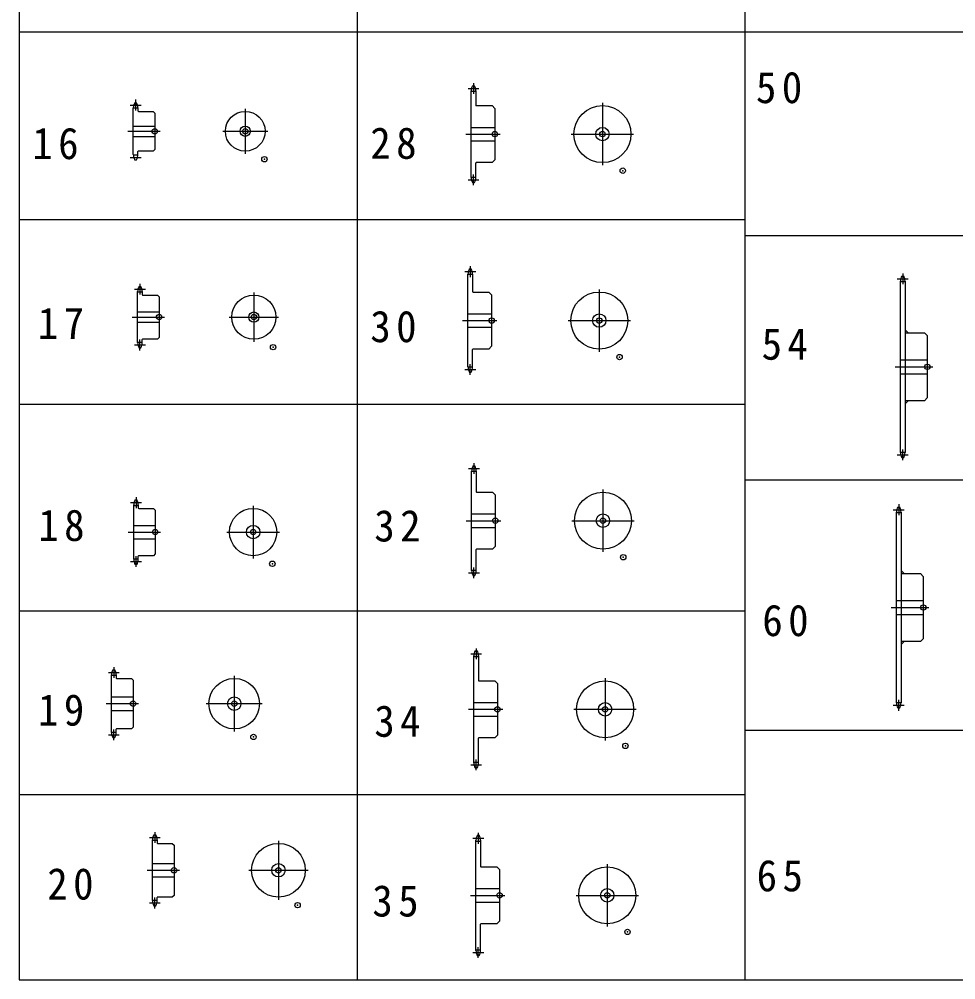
# Model space of a CAD drawing. Units: millimetres, scale not verified. Extents: x -3927 to 20054, y -11123 to 3558.
# Drawn here: x 2122 to 2993, y -2422 to -1528 of the extents above; entities that cross this region are included whole.
import ezdxf

# ---------------------------------------------------------------- set-up
doc = ezdxf.new("R2010")
doc.units = ezdxf.units.MM
doc.header["$LTSCALE"] = 10
doc.header["$PDMODE"] = 32
doc.header["$PDSIZE"] = 5
doc.linetypes.add('CHAIN2', pattern=[12, 9, -1, 1, -1])
doc.layers.add('0-3_エンジン', color=7, linetype='Continuous')
doc.styles.add('ＭＳ ゴシック', font='')
doc.styles.get('ＭＳ ゴシック').set_extended_font_data('MS Gothic')

msp = doc.modelspace()

# ---------------------------------------------------------------- linework, layer by layer
at = {"layer": '0-3_エンジン'}
for p, q in [((2122.08, -557.38), (2122.08, -2421.87)), ((2797.32, -562.49), (2797.32, -2421.87)), ((2436.44, -1102.49), (2436.44, -2421.87)), ((2122.08, -1539.66), (3310.7, -1539.66)), ((2543.78, -1589.85), (2545.7, -1589.85)), ((2542.59, -1675.09), (2542.59, -1594.62)), ((2542.59, -1594.86), (2546.89, -1594.86)), ((2546.89, -1594.62), (2546.89, -1607.98)), ((2229.42, -1605.68), (2231.34, -1605.68)), ((2228.23, -1610.3), (2232.53, -1610.3)), ((2228.23, -1653.91), (2228.23, -1610.44)), ((2232.53, -1610.44), (2232.53, -1613.3)), ((2228.23, -1627.43), (2248.23, -1627.43)), ((2542.59, -1628.6), (2564.59, -1628.6)), ((2228.23, -1636.93), (2248.23, -1636.93)), ((2542.59, -1641.1), (2564.59, -1641.1)), ((2232.53, -1653.91), (2232.53, -1651.05)), ((2228.23, -1654.05), (2232.53, -1654.05)), ((2229.42, -1658.68), (2231.34, -1658.68)), ((2546.89, -1675.09), (2546.89, -1661.73)), ((2542.59, -1674.85), (2546.89, -1674.85)), ((2543.78, -1679.85), (2545.7, -1679.85)), ((2122.08, -1714.21), (2797.32, -1714.21)), ((2797.32, -1729.2), (3310.7, -1729.2)), ((2540.8, -1760.33), (2542.72, -1760.33)), ((2539.61, -1851.56), (2539.61, -1765.09)), ((2539.61, -1765.31), (2543.91, -1765.31)), ((2543.91, -1765.09), (2543.91, -1781.45)), ((2943.15, -1766.9), (2945.07, -1766.9)), ((2233.44, -1776.62), (2235.36, -1776.62)), ((2941.96, -1931.14), (2941.96, -1771.66)), ((2941.96, -1772.04), (2946.26, -1772.04)), ((2946.26, -1771.66), (2946.26, -1931.14)), ((2232.25, -1828.86), (2232.25, -1781.38)), ((2232.25, -1781.74), (2236.55, -1781.74)), ((2236.55, -1781.38), (2236.55, -1784.25)), ((2232.25, -1800.37), (2252.25, -1800.37)), ((2539.61, -1802.08), (2561.61, -1802.08)), ((2232.25, -1809.87), (2252.25, -1809.87)), ((2539.61, -1814.58), (2561.61, -1814.58)), ((2946.26, -1816.9), (2949.26, -1819.9)), ((2232.25, -1828.5), (2236.55, -1828.5)), ((2236.55, -1828.86), (2236.55, -1826)), ((2233.44, -1833.62), (2235.36, -1833.62)), ((2543.91, -1851.56), (2543.91, -1835.2)), ((2941.96, -1844.9), (2966.96, -1844.9)), ((2539.61, -1851.35), (2543.91, -1851.35)), ((2540.8, -1856.33), (2542.72, -1856.33)), ((2941.96, -1857.9), (2966.96, -1857.9)), ((2122.08, -1886.23), (2797.32, -1886.23)), ((2946.26, -1885.9), (2949.26, -1882.9)), ((2941.96, -1930.77), (2946.26, -1930.77)), ((2943.15, -1935.9), (2945.07, -1935.9)), ((2543.03, -2040.84), (2543.03, -1948.37)), ((2543.03, -1948.55), (2547.33, -1948.55)), ((2544.22, -1943.6), (2546.14, -1943.6)), ((2547.33, -1948.37), (2547.33, -1967.73)), ((2797.32, -1956.6), (3310.7, -1956.6)), ((2229.78, -1975.2), (2231.7, -1975.2)), ((2228.59, -2030.44), (2228.59, -1979.97)), ((2228.59, -1980.32), (2232.89, -1980.32)), ((2232.89, -1979.97), (2232.89, -1982.83)), ((2939.43, -1981.9), (2941.35, -1981.9)), ((2543.03, -1988.35), (2565.03, -1988.35)), ((2938.24, -2164.13), (2938.24, -1986.66)), ((2938.24, -1986.94), (2942.54, -1986.94)), ((2942.54, -1986.66), (2942.54, -2164.13)), ((2228.59, -1998.95), (2248.59, -1998.95)), ((2543.03, -2000.85), (2565.03, -2000.85)), ((2228.59, -2011.45), (2248.59, -2011.45)), ((2232.89, -2030.44), (2232.89, -2027.58)), ((2547.33, -2040.84), (2547.33, -2021.48)), ((2228.59, -2030.09), (2232.89, -2030.09)), ((2229.78, -2035.2), (2231.7, -2035.2)), ((2543.03, -2040.65), (2547.33, -2040.65)), ((2544.22, -2045.6), (2546.14, -2045.6)), ((2942.54, -2040.9), (2945.54, -2043.9)), ((2938.24, -2068.9), (2963.24, -2068.9)), ((2122.08, -2078.49), (2797.32, -2078.49)), ((2938.24, -2081.9), (2963.24, -2081.9)), ((2942.54, -2109.9), (2945.54, -2106.9)), ((2546.24, -2115.66), (2548.16, -2115.66)), ((2545.05, -2219.9), (2545.05, -2120.43)), ((2545.05, -2121.09), (2549.35, -2121.09)), ((2549.35, -2120.43), (2549.35, -2143.29)), ((2209.19, -2133.39), (2211.11, -2133.39)), ((2208, -2191.63), (2208, -2138.16)), ((2208, -2138.5), (2212.3, -2138.5)), ((2212.3, -2138.16), (2212.3, -2141.02)), ((2208, -2158.64), (2228, -2158.64)), ((2208, -2171.14), (2228, -2171.14)), ((2545.05, -2163.91), (2567.05, -2163.91)), ((2938.24, -2163.86), (2942.54, -2163.86)), ((2939.43, -2168.9), (2941.35, -2168.9)), ((2545.05, -2176.41), (2567.05, -2176.41)), ((2212.3, -2191.63), (2212.3, -2188.77)), ((2797.32, -2189.58), (3310.7, -2189.58)), ((2208, -2191.29), (2212.3, -2191.29)), ((2209.19, -2196.39), (2211.11, -2196.39)), ((2549.35, -2219.9), (2549.35, -2197.04)), ((2545.05, -2219.24), (2549.35, -2219.24)), ((2546.24, -2224.66), (2548.16, -2224.66)), ((2122.08, -2249.31), (2797.32, -2249.31)), ((2247.32, -2286.94), (2249.24, -2286.94)), ((2548.21, -2287.31), (2550.13, -2287.31)), ((2246.13, -2348.18), (2246.13, -2291.7)), ((2246.13, -2292.04), (2250.43, -2292.04)), ((2250.43, -2291.7), (2250.43, -2294.57)), ((2547.02, -2394.55), (2547.02, -2292.08)), ((2547.02, -2292.72), (2551.32, -2292.72)), ((2551.32, -2292.08), (2551.32, -2316.44)), ((2246.13, -2313.69), (2266.13, -2313.69)), ((2246.13, -2326.19), (2266.13, -2326.19)), ((2547.02, -2337.06), (2569.02, -2337.06)), ((2246.13, -2347.85), (2250.43, -2347.85)), ((2250.43, -2348.18), (2250.43, -2345.32)), ((2547.02, -2349.56), (2569.02, -2349.56)), ((2247.32, -2352.94), (2249.24, -2352.94)), ((2551.32, -2394.55), (2551.32, -2370.19)), ((2547.02, -2393.9), (2551.32, -2393.9)), ((2548.21, -2399.31), (2550.13, -2399.31)), ((2122.08, -2421.87), (3310.7, -2421.87))]:
    msp.add_line(p, q, dxfattribs=at)
at = {"layer": '0-3_エンジン', "linetype": 'CHAIN2'}
for p, q in [((2544.74, -1587.28), (2544.74, -1597.36)), ((2539.7, -1592.32), (2549.78, -1592.32)), ((2225.34, -1607.76), (2235.42, -1607.76)), ((2230.38, -1602.72), (2230.38, -1612.8)), ((2664.74, -1605.85), (2664.74, -1663.85)), ((2332.38, -1611.18), (2332.38, -1653.18)), ((2223.23, -1632.18), (2253.23, -1632.18)), ((2311.38, -1632.18), (2353.38, -1632.18)), ((2537.59, -1634.85), (2569.59, -1634.85)), ((2635.74, -1634.85), (2693.74, -1634.85)), ((2225.34, -1656.59), (2235.42, -1656.59)), ((2539.7, -1677.39), (2549.78, -1677.39)), ((2544.74, -1682.43), (2544.74, -1672.35)), ((2541.76, -1757.73), (2541.76, -1767.81)), ((2536.72, -1762.77), (2546.8, -1762.77)), ((2939.07, -1769.5), (2949.15, -1769.5)), ((2944.11, -1764.46), (2944.11, -1774.54)), ((2234.4, -1774.16), (2234.4, -1784.24)), ((2229.36, -1779.2), (2239.44, -1779.2)), ((2340.4, -1782.12), (2340.4, -1828.12)), ((2661.76, -1779.33), (2661.76, -1837.33)), ((2227.25, -1805.12), (2257.25, -1805.12)), ((2317.4, -1805.12), (2363.4, -1805.12)), ((2534.61, -1808.33), (2566.61, -1808.33)), ((2632.76, -1808.33), (2690.76, -1808.33)), ((2229.36, -1831.04), (2239.44, -1831.04)), ((2234.4, -1836.08), (2234.4, -1826)), ((2541.76, -1858.93), (2541.76, -1848.85)), ((2536.72, -1853.89), (2546.8, -1853.89)), ((2936.96, -1851.4), (2971.96, -1851.4)), ((2944.11, -1938.35), (2944.11, -1928.27)), ((2939.07, -1933.31), (2949.15, -1933.31)), ((2540.14, -1946.01), (2550.22, -1946.01)), ((2545.18, -1940.97), (2545.18, -1951.05)), ((2665.18, -1965.6), (2665.18, -2023.6)), ((2230.74, -1972.74), (2230.74, -1982.82)), ((2225.7, -1977.78), (2235.78, -1977.78)), ((2339.74, -1980.7), (2339.74, -2029.7)), ((2935.35, -1984.4), (2945.43, -1984.4)), ((2940.39, -1979.36), (2940.39, -1989.44)), ((2538.03, -1994.6), (2570.03, -1994.6)), ((2636.18, -1994.6), (2694.18, -1994.6)), ((2223.59, -2005.2), (2253.59, -2005.2)), ((2315.24, -2005.2), (2364.24, -2005.2)), ((2230.74, -2037.67), (2230.74, -2027.59)), ((2225.7, -2032.63), (2235.78, -2032.63)), ((2545.18, -2048.23), (2545.18, -2038.15)), ((2540.14, -2043.19), (2550.22, -2043.19)), ((2933.24, -2075.4), (2968.24, -2075.4)), ((2542.16, -2118.55), (2552.24, -2118.55)), ((2547.2, -2113.51), (2547.2, -2123.59)), ((2205.11, -2135.96), (2215.19, -2135.96)), ((2210.15, -2130.92), (2210.15, -2141)), ((2322.15, -2138.89), (2322.15, -2190.89)), ((2667.2, -2141.16), (2667.2, -2199.16)), ((2940.39, -2171.44), (2940.39, -2161.36)), ((2203, -2164.89), (2233, -2164.89)), ((2296.15, -2164.89), (2348.15, -2164.89)), ((2540.05, -2170.16), (2572.05, -2170.16)), ((2638.2, -2170.16), (2696.2, -2170.16)), ((2935.35, -2166.4), (2945.43, -2166.4)), ((2210.15, -2198.87), (2210.15, -2188.79)), ((2205.11, -2193.83), (2215.19, -2193.83)), ((2547.2, -2226.82), (2547.2, -2216.74)), ((2542.16, -2221.78), (2552.24, -2221.78)), ((2248.28, -2284.46), (2248.28, -2294.54)), ((2549.17, -2285.14), (2549.17, -2295.22)), ((2243.24, -2289.5), (2253.32, -2289.5)), ((2363.28, -2292.44), (2363.28, -2347.44)), ((2544.13, -2290.18), (2554.21, -2290.18)), ((2669.17, -2314.31), (2669.17, -2372.31)), ((2241.13, -2319.94), (2271.13, -2319.94)), ((2335.78, -2319.94), (2390.78, -2319.94)), ((2243.24, -2350.39), (2253.32, -2350.39)), ((2248.28, -2355.43), (2248.28, -2345.35)), ((2542.02, -2343.31), (2574.02, -2343.31)), ((2640.17, -2343.31), (2698.17, -2343.31)), ((2549.17, -2401.48), (2549.17, -2391.4)), ((2544.13, -2396.44), (2554.21, -2396.44))]:
    msp.add_line(p, q, dxfattribs=at)
at = {"layer": '0-3_エンジン'}
for points in [[(2547.26, -1608.35), (2562.09, -1608.35), (2564.59, -1610.85), (2564.59, -1658.85), (2562.09, -1661.35), (2547.26, -1661.35)], [(2232.91, -1613.68), (2246.63, -1613.68), (2248.23, -1615.28), (2248.23, -1649.08), (2246.63, -1650.68), (2232.91, -1650.68)], [(2236.93, -1784.62), (2250.65, -1784.62), (2252.25, -1786.22), (2252.25, -1824.02), (2250.65, -1825.62), (2236.93, -1825.62)], [(2544.28, -1781.83), (2559.11, -1781.83), (2561.61, -1784.33), (2561.61, -1832.33), (2559.11, -1834.83), (2544.28, -1834.83)], [(2946.26, -1819.9), (2964.46, -1819.9), (2966.96, -1822.4), (2966.96, -1880.4), (2964.46, -1882.9), (2946.26, -1882.9)], [(2547.7, -1968.1), (2562.53, -1968.1), (2565.03, -1970.6), (2565.03, -2018.6), (2562.53, -2021.1), (2547.7, -2021.1)], [(2233.27, -1983.2), (2246.99, -1983.2), (2248.59, -1984.8), (2248.59, -2025.6), (2246.99, -2027.2), (2233.27, -2027.2)], [(2942.54, -2043.9), (2960.74, -2043.9), (2963.24, -2046.4), (2963.24, -2104.4), (2960.74, -2106.9), (2942.54, -2106.9)], [(2212.68, -2141.39), (2226.4, -2141.39), (2228, -2142.99), (2228, -2186.79), (2226.4, -2188.39), (2212.68, -2188.39)], [(2549.73, -2143.66), (2564.55, -2143.66), (2567.05, -2146.16), (2567.05, -2194.16), (2564.55, -2196.66), (2549.73, -2196.66)], [(2250.8, -2294.94), (2264.53, -2294.94), (2266.13, -2296.54), (2266.13, -2343.34), (2264.53, -2344.94), (2250.8, -2344.94)], [(2551.7, -2316.81), (2566.52, -2316.81), (2569.02, -2319.31), (2569.02, -2367.31), (2566.52, -2369.81), (2551.7, -2369.81)]]:
    msp.add_lwpolyline(points, dxfattribs=at)
for centre, radius in [((2664.74, -1634.85), 26.5), ((2332.38, -1632.18), 18.5), ((2332.38, -1632.18), 4.75), ((2664.74, -1634.85), 6.25), ((2340.4, -1805.12), 20.5), ((2661.76, -1808.33), 26.5), ((2340.4, -1805.12), 4.75), ((2661.76, -1808.33), 6.25), ((2665.18, -1994.6), 26.5), ((2339.74, -2005.2), 22), ((2665.18, -1994.6), 6.25), ((2339.74, -2005.2), 6.25), ((2322.15, -2164.89), 23.5), ((2667.2, -2170.16), 26.5), ((2322.15, -2164.89), 6.25), ((2667.2, -2170.16), 6.25), ((2363.28, -2319.94), 25), ((2363.28, -2319.94), 6.25), ((2669.17, -2343.31), 26.5), ((2669.17, -2343.31), 6.25)]:
    msp.add_circle(centre, radius, dxfattribs=at)
for centre, radius, start, end in [((2552.71, -1594.62), 10.12, 151.94199, 180), ((2536.76, -1594.62), 10.12, 0, 28.058), ((2238.36, -1610.44), 10.12, 151.94199, 180), ((2222.41, -1610.44), 10.12, 0, 28.058), ((2547.26, -1607.98), 0.375, 180, 270), ((2232.91, -1613.3), 0.375, 180, 270), ((2232.91, -1651.05), 0.375, 90, 180), ((2238.36, -1653.91), 10.12, 180, 208.058), ((2222.41, -1653.91), 10.12, 331.94199, 0), ((2547.26, -1661.73), 0.375, 90, 180), ((2552.71, -1675.09), 10.12, 180, 208.058), ((2536.76, -1675.09), 10.12, 331.94199, 0), ((2549.73, -1765.09), 10.12, 151.94199, 180), ((2533.78, -1765.09), 10.12, 0, 28.058), ((2952.09, -1771.66), 10.12, 151.94199, 180), ((2936.14, -1771.66), 10.12, 0, 28.058), ((2242.38, -1781.38), 10.12, 151.94199, 180), ((2226.43, -1781.38), 10.12, 0, 28.058), ((2236.93, -1784.25), 0.375, 180, 270), ((2544.28, -1781.45), 0.375, 180, 270), ((2242.38, -1828.86), 10.12, 180, 208.058), ((2226.43, -1828.86), 10.12, 331.94199, 0), ((2236.93, -1826), 0.375, 90, 180), ((2544.28, -1835.2), 0.375, 90, 180), ((2549.73, -1851.56), 10.12, 180, 208.058), ((2533.78, -1851.56), 10.12, 331.94199, 0), ((2952.09, -1931.14), 10.12, 180, 208.058), ((2936.14, -1931.14), 10.12, 331.94199, 0), ((2553.15, -1948.37), 10.12, 151.94199, 180), ((2537.2, -1948.37), 10.12, 0, 28.058), ((2238.72, -1979.97), 10.12, 151.94199, 180), ((2222.77, -1979.97), 10.12, 0, 28.058), ((2547.7, -1967.73), 0.375, 180, 270), ((2233.27, -1982.83), 0.375, 180, 270), ((2948.37, -1986.66), 10.12, 151.94199, 180), ((2932.42, -1986.66), 10.12, 0, 28.058), ((2233.27, -2027.58), 0.375, 90, 180), ((2547.7, -2021.48), 0.375, 90, 180), ((2238.72, -2030.44), 10.12, 180, 208.058), ((2222.77, -2030.44), 10.12, 331.94199, 0), ((2553.15, -2040.84), 10.12, 180, 208.058), ((2537.2, -2040.84), 10.12, 331.94199, 0), ((2555.18, -2120.43), 10.12, 151.94199, 180), ((2539.23, -2120.43), 10.12, 0, 28.058), ((2218.13, -2138.16), 10.12, 151.94199, 180), ((2202.18, -2138.16), 10.12, 0, 28.058), ((2212.68, -2141.02), 0.375, 180, 270), ((2549.73, -2143.29), 0.375, 180, 270), ((2948.37, -2164.13), 10.12, 180, 208.058), ((2932.42, -2164.13), 10.12, 331.94199, 0), ((2212.68, -2188.77), 0.375, 90, 180), ((2218.13, -2191.63), 10.12, 180, 208.058), ((2202.18, -2191.63), 10.12, 331.94199, 0), ((2549.73, -2197.04), 0.375, 90, 180), ((2555.18, -2219.9), 10.12, 180, 208.058), ((2539.23, -2219.9), 10.12, 331.94199, 0), ((2256.25, -2291.7), 10.12, 151.94199, 180), ((2240.3, -2291.7), 10.12, 0, 28.058), ((2557.15, -2292.08), 10.12, 151.94199, 180), ((2541.2, -2292.08), 10.12, 0, 28.058), ((2250.8, -2294.57), 0.375, 180, 270), ((2551.7, -2316.44), 0.375, 180, 270), ((2256.25, -2348.18), 10.12, 180, 208.058), ((2240.3, -2348.18), 10.12, 331.94199, 0), ((2250.8, -2345.32), 0.375, 90, 180), ((2551.7, -2370.19), 0.375, 90, 180), ((2557.15, -2394.55), 10.12, 180, 208.058), ((2541.2, -2394.55), 10.12, 331.94199, 0)]:
    msp.add_arc(centre, radius, start, end, dxfattribs=at)
for p in [(2248.23, -1632.18), (2332.38, -1632.18), (2564.59, -1634.85), (2664.74, -1634.85), (2350.23, -1658.18), (2683.59, -1668.85), (2252.25, -1805.12), (2340.4, -1805.12), (2561.61, -1808.33), (2661.76, -1808.33), (2358.25, -1833.12), (2680.61, -1842.33), (2966.96, -1851.4), (2565.03, -1994.6), (2665.18, -1994.6), (2248.59, -2005.2), (2339.74, -2005.2), (2684.03, -2028.6), (2357.59, -2034.7), (2963.24, -2075.4), (2228, -2164.89), (2322.15, -2164.89), (2567.05, -2170.16), (2667.2, -2170.16), (2340, -2195.89), (2686.05, -2204.16), (2266.13, -2319.94), (2363.28, -2319.94), (2569.02, -2343.31), (2669.17, -2343.31), (2381.13, -2352.44), (2688.02, -2377.31)]:
    msp.add_point(p, dxfattribs=at)

# ---------------------------------------------------------------- texts
at = {"layer": '0-3_エンジン', "char_height": 29.33, "attachment_point": 7, "style": 'ＭＳ ゴシック'}
for s, insert in [('\\T1.27;\\W0.95;50', (2807.56, -1606.46)), ('\\T1.27;\\W0.95;16', (2134.27, -1658.56)), ('\\T1.27;\\W0.95;28', (2448.74, -1658.26)), ('\\T1.27;\\W0.95;17', (2139.33, -1825.52)), ('\\T1.27;\\W0.95;30', (2448.74, -1828.92)), ('\\T1.27;\\W0.95;54', (2812.84, -1845.27)), ('\\T1.27;\\W0.95;18', (2139.82, -2013.91)), ('\\T1.27;\\W0.95;32', (2452.45, -2014.42)), ('\\T1.27;\\W0.95;60', (2813.48, -2102.49)), ('\\T1.27;\\W0.95;19', (2139.55, -2185.81)), ('\\T1.27;\\W0.95;34', (2452.45, -2196.2)), ('\\T1.27;\\W0.95;65', (2808.2, -2340)), ('\\T1.27;\\W0.95;20', (2148.2, -2347.66)), ('\\T1.27;\\W0.95;35', (2450.61, -2363.49))]:
    msp.add_mtext(s, dxfattribs=dict(at, insert=insert))

doc.saveas('drawing.dxf')
